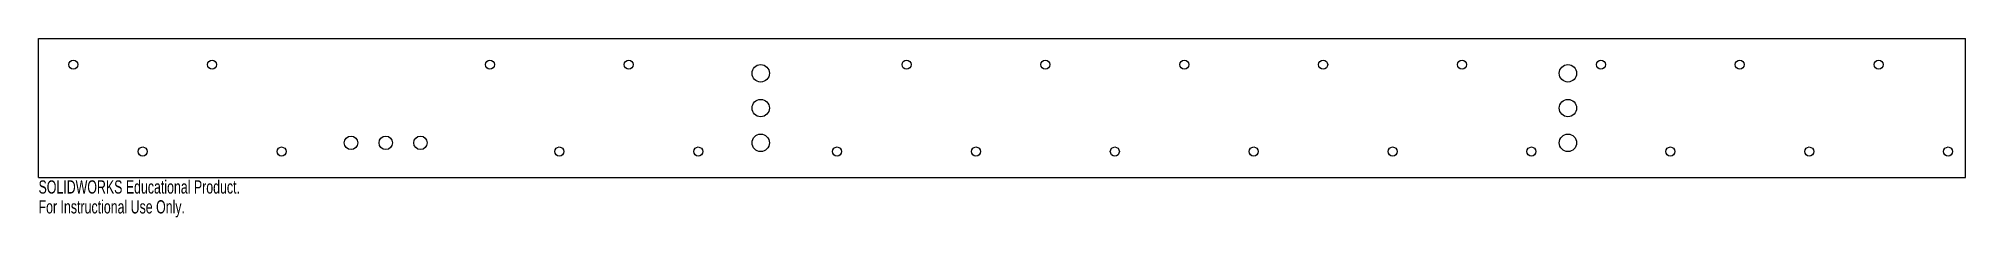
# Model space of a CAD drawing. Header units: inches. Extents: x -27.8 to 0, y -1.6 to 1.
import ezdxf

# ---------------------------------------------------------------- set-up
doc = ezdxf.new("R2010")
doc.units = ezdxf.units.IN
doc.header["$MEASUREMENT"] = 0
doc.styles.add('SLDTEXTSTYLE0', font='TXT', dxfattribs={"width": 0.7})

msp = doc.modelspace()

# ---------------------------------------------------------------- linework, layer by layer
at = {"color": 7, "linetype": 'Continuous', "lineweight": 25}
for p, q in [((-27.75, 1), (0, 1)), ((-27.75, -1), (-27.75, 1)), ((0, -1), (0, 1)), ((-27.75, -1), (0, -1))]:
    msp.add_line(p, q, dxfattribs=at)
for centre, radius in [((-27.25, 0.625), 0.065), ((-25.25, 0.625), 0.065), ((-21.25, 0.625), 0.065), ((-19.25, 0.625), 0.065), ((-17.35, 0.5), 0.125), ((-15.25, 0.625), 0.065), ((-13.25, 0.625), 0.065), ((-11.25, 0.625), 0.065), ((-9.25, 0.625), 0.065), ((-7.25, 0.625), 0.065), ((-5.725, 0.5), 0.125), ((-5.25, 0.625), 0.065), ((-3.25, 0.625), 0.065), ((-1.25, 0.625), 0.065), ((-17.35, 0), 0.125), ((-5.725, 0), 0.125), ((-23.25, -0.5), 0.0967), ((-22.75, -0.5), 0.0968), ((-22.25, -0.5), 0.0967), ((-17.35, -0.5), 0.125), ((-5.725, -0.5), 0.125), ((-26.25, -0.625), 0.065), ((-24.25, -0.625), 0.065), ((-20.25, -0.625), 0.065), ((-18.25, -0.625), 0.065), ((-16.25, -0.625), 0.065), ((-14.25, -0.625), 0.065), ((-12.25, -0.625), 0.065), ((-10.25, -0.625), 0.065), ((-8.25, -0.625), 0.065), ((-6.25, -0.625), 0.065), ((-4.25, -0.625), 0.065), ((-2.25, -0.625), 0.065), ((-0.25, -0.625), 0.065)]:
    msp.add_circle(centre, radius, dxfattribs=at)

# ---------------------------------------------------------------- texts
at = {"color": 7, "linetype": 'Continuous', "char_height": 0.1903, "attachment_point": 1, "style": 'SLDTEXTSTYLE0'}
for s, insert in [('SOLIDWORKS Educational Product.', (-27.75, -1.04)), ('For Instructional Use Only.', (-27.75, -1.326))]:
    msp.add_mtext(s, dxfattribs=dict(at, insert=insert))

doc.saveas('drawing.dxf')
